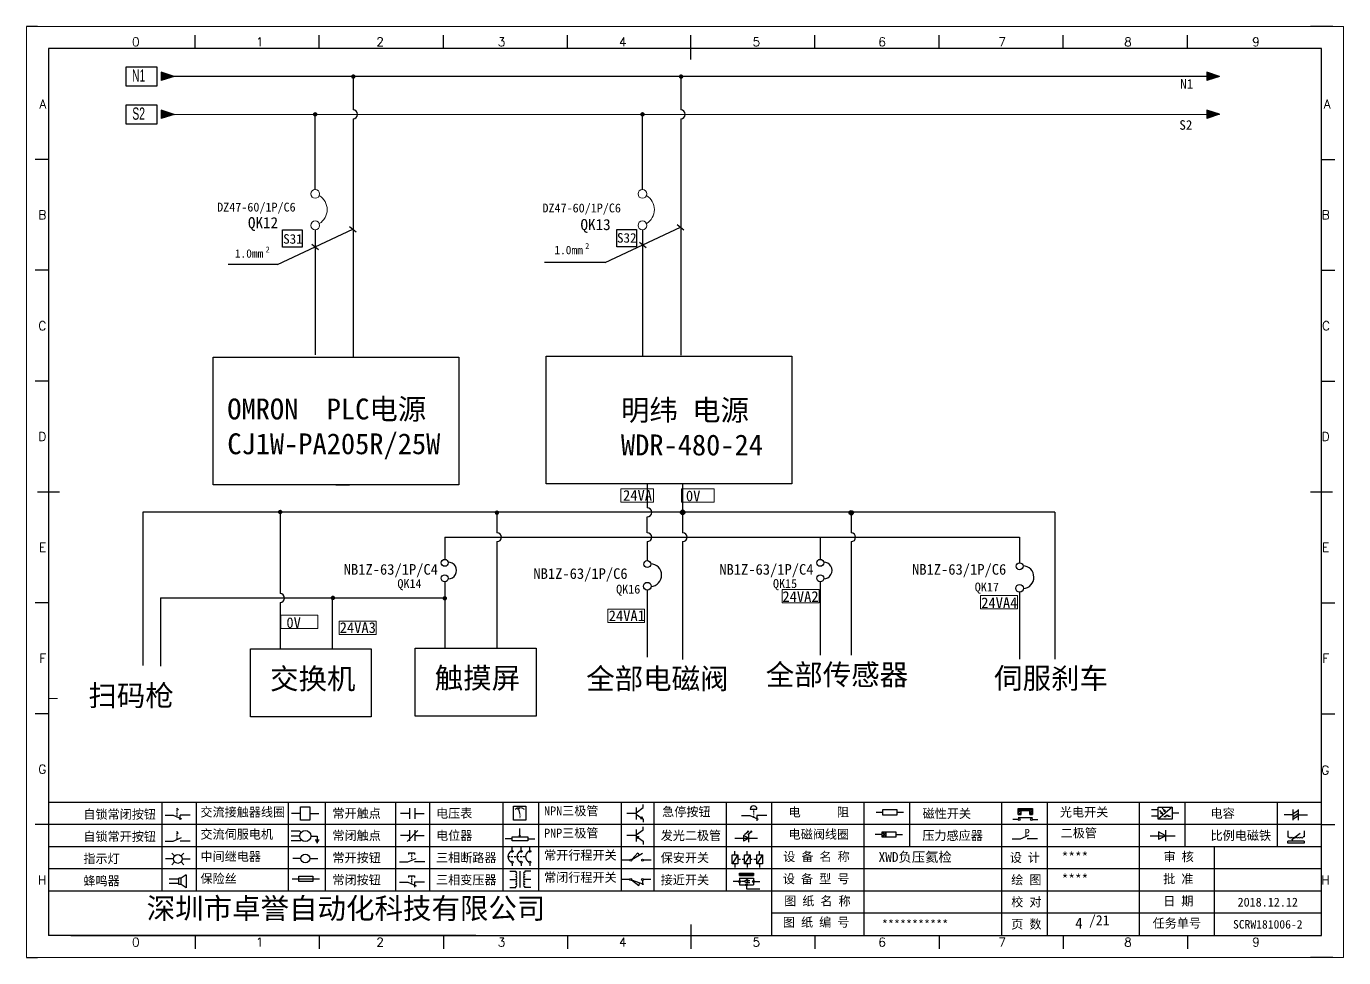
# Model space of a CAD drawing. Header units: millimetres. Extents: x -300 to 4128, y -106 to 2458.
# Drawn here: x 1202.3 to 1499.3, y 1904.7 to 2114.7 of the extents above; entities that cross this region are included whole.
import ezdxf
from ezdxf.enums import TextEntityAlignment as Align

# ---------------------------------------------------------------- set-up
doc = ezdxf.new("R2010")
doc.units = ezdxf.units.MM
for name, color, linetype in [('AE_BOR', 1, 'Continuous'), ('MISC', 2, 'Continuous'), ('主图', 7, 'Continuous')]:
    doc.layers.add(name, color=color, linetype=linetype)
doc.styles.get("Standard").update_dxf_attribs({"font": ''})
doc.styles.add('WD', font='romans.shx', dxfattribs={"width": 0.8, "bigfont": 'gbcbig.shx'})
doc.styles.add('样式 0', font='')
doc.styles.add('样式 8', font='arial.ttf', dxfattribs={"width": 0.6, "height": 2.5})
doc.styles.add('汉字', font='')
doc.styles.get('Standard').set_extended_font_data('SimSun')
doc.styles.get('样式 0').set_extended_font_data('KaiTi_GB2312')
doc.styles.get('汉字').set_extended_font_data('新宋体')

# ---------------------------------------------------------------- blocks, each defined once
blk = doc.blocks.new('磁性开关')
at = {"linetype": 'ByBlock'}
h = blk.add_hatch(dxfattribs=at)
h.set_pattern_fill('ANSI31', color=256, scale=0.1, style=0)
h.paths.add_polyline_path([(-1910.88, -776.69), (-1910.88, -775.29), (-1907.69, -775.29), (-1907.69, -776.69), (-1908.31, -776.69), (-1908.31, -775.79), (-1910.25, -775.79), (-1910.25, -776.69)])
for p, q in [((-1910.91, -777.81), (-1912.09, -777.81)), ((-1910.88, -776.69), (-1910.88, -775.29)), ((-1910.88, -775.29), (-1907.69, -775.29)), ((-1910.88, -776.69), (-1910.25, -776.69)), ((-1910.88, -777.39), (-1907.69, -777.39)), ((-1910.25, -776.69), (-1910.25, -775.79)), ((-1910.25, -775.79), (-1908.31, -775.79)), ((-1908.31, -776.69), (-1908.31, -775.79)), ((-1908.31, -776.69), (-1907.69, -776.69)), ((-1907.69, -775.29), (-1907.69, -776.69)), ((-1907.66, -777.81), (-1906.48, -777.81))]:
    blk.add_line(p, q, dxfattribs=at)
for centre in [(-1910.68, -777.81), (-1907.88, -777.81)]:
    blk.add_circle(centre, 0.225, dxfattribs=at)
blk = doc.blocks.new('*U4')
at = {"linetype": 'ByBlock'}
for p, q in [((-1909.23, -780.45), (-1909.23, -780.67)), ((-1909.23, -780.45), (-1908.92, -780.84)), ((-1909.23, -780.84), (-1909.23, -781.05)), ((-1911.92, -782.07), (-1910.06, -782.07)), ((-1910.06, -782.07), (-1908.18, -782.88)), ((-1909.23, -781.23), (-1909.23, -781.44)), ((-1909.23, -781.61), (-1909.23, -781.83)), ((-1909.23, -782), (-1909.23, -782.21)), ((-1909.23, -782.38), (-1909.23, -782.43)), ((-1908.52, -783.07), (-1908.52, -782.07)), ((-1906.25, -782.07), (-1908.52, -782.07))]:
    blk.add_line(p, q, dxfattribs=at)
blk = doc.blocks.new('*U6')
at = {"linetype": 'ByBlock'}
for p, q in [((-1911.92, -792.89), (-1910.06, -792.89)), ((-1910.06, -792.89), (-1908.18, -792.08)), ((-1908.88, -791.17), (-1909.23, -790.71)), ((-1909.23, -790.71), (-1909.23, -790.92)), ((-1909.23, -791.09), (-1909.23, -791.31)), ((-1909.23, -791.48), (-1909.23, -791.69)), ((-1909.23, -791.86), (-1909.23, -792.08)), ((-1909.23, -792.25), (-1909.23, -792.47)), ((-1906.25, -792.89), (-1908.52, -792.89))]:
    blk.add_line(p, q, dxfattribs=at)
blk = doc.blocks.new('蜂鸣器')
at = {"linetype": 'ByBlock'}
for p, q in [((-1907.17, -795.53), (-1908.25, -796.26)), ((-1907.17, -795.53), (-1907.17, -798.41)), ((-1908.8, -796.48), (-1911.01, -796.48)), ((-1908.8, -797.46), (-1911.01, -797.46)), ((-1908.25, -796.26), (-1908.8, -796.26)), ((-1908.8, -797.68), (-1908.8, -796.26)), ((-1908.25, -797.68), (-1908.8, -797.68)), ((-1908.25, -797.68), (-1908.25, -796.26)), ((-1907.17, -798.41), (-1908.25, -797.68))]:
    blk.add_line(p, q, dxfattribs=at)
blk = doc.blocks.new('指示灯')
at = {"linetype": 'ByBlock'}
for p, q in [((-1854.25, -776.92), (-1856.06, -776.92)), ((-1854.62, -775.59), (-1853.97, -776.23)), ((-1854.62, -778.25), (-1853.97, -777.61)), ((-1851.9, -775.59), (-1852.54, -776.23)), ((-1851.9, -778.25), (-1852.54, -777.61)), ((-1852.26, -776.92), (-1850.45, -776.92))]:
    blk.add_line(p, q, dxfattribs=at)
blk.add_circle((-1853.26, -776.92), 0.992, dxfattribs=at)
blk = doc.blocks.new('光电开关')
at = {"linetype": 'ByBlock'}
h = blk.add_hatch(dxfattribs=at)
h.set_pattern_fill('ANSI31', color=256, scale=0.01, style=0)
h.set_pattern_definition([(45, (0.172267, 0), (-0.0224506403, 0.0224506403), [])])
h.paths.add_polyline_path([(-1882.44, -776.34), (-1882.5, -775.91), (-1882.68, -776.07)])
h.paths.add_polyline_path([(-1882.86, -776.23), (-1882.44, -776.34), (-1882.68, -776.07)])
h.paths.add_polyline_path([(-1883.05, -776.88), (-1883.11, -776.45), (-1883.29, -776.61)])
h.paths.add_polyline_path([(-1883.47, -776.77), (-1883.05, -776.88), (-1883.29, -776.61)])
for p, q in [((-1884.01, -775.96), (-1885.56, -775.96)), ((-1884.01, -777.39), (-1885.56, -777.39)), ((-1880.91, -775.3), (-1884.01, -778.05)), ((-1883.75, -776.09), (-1883.05, -776.88)), ((-1883.11, -776.45), (-1883.47, -776.77)), ((-1883.05, -776.88), (-1883.47, -776.77)), ((-1883.14, -775.55), (-1882.44, -776.34)), ((-1883.05, -776.88), (-1883.11, -776.45)), ((-1882.5, -775.91), (-1882.86, -776.23)), ((-1882.44, -776.34), (-1882.86, -776.23)), ((-1882.78, -777.47), (-1882.23, -777.47)), ((-1882.44, -776.34), (-1882.5, -775.91)), ((-1882.23, -777.47), (-1882.23, -777.14)), ((-1882.23, -777.14), (-1881.78, -777.14)), ((-1881.78, -777.47), (-1881.78, -777.14)), ((-1881.23, -777.47), (-1881.78, -777.47)), ((-1879.37, -776.67), (-1880.91, -776.67))]:
    blk.add_line(p, q, dxfattribs=at)
blk.add_lwpolyline([(-1884.01, -775.3), (-1880.91, -775.3), (-1880.91, -778.05), (-1884.01, -778.05)], close=True, dxfattribs=at)
blk = doc.blocks.new('交流接触器线圈')
at = {"linetype": 'ByBlock'}
for p, q in [((-1880.82, -781.77), (-1882.87, -781.77)), ((-1878.72, -781.77), (-1876.67, -781.77))]:
    blk.add_line(p, q, dxfattribs=at)
blk.add_lwpolyline([(-1880.82, -780.28), (-1878.72, -780.28), (-1878.72, -783.26), (-1880.82, -783.26)], close=True, dxfattribs=at)
blk = doc.blocks.new('交流伺服电机')
at = {"linetype": 'ByBlock'}
for p, q in [((-1880.97, -785.75), (-1882.94, -785.75)), ((-1880.97, -786.85), (-1882.94, -786.85)), ((-1880.97, -785.75), (-1880.65, -786.03)), ((-1878.49, -786.85), (-1877.07, -786.85)), ((-1877.07, -786.85), (-1877.07, -787.72)), ((-1880.97, -787.94), (-1882.94, -787.94)), ((-1880.97, -787.94), (-1880.65, -787.67)), ((-1877.54, -787.72), (-1876.59, -787.72)), ((-1877.38, -788.01), (-1876.75, -788.01)), ((-1877.23, -788.29), (-1876.9, -788.29))]:
    blk.add_line(p, q, dxfattribs=at)
blk.add_circle((-1879.73, -786.85), 1.24, dxfattribs=at)
blk = doc.blocks.new('中间继电器')
at = {"linetype": 'ByBlock'}
for p, q in [((-1880.72, -791.92), (-1882.54, -791.92)), ((-1878.74, -791.92), (-1876.92, -791.92))]:
    blk.add_line(p, q, dxfattribs=at)
blk.add_circle((-1879.73, -791.92), 0.992, dxfattribs=at)
blk = doc.blocks.new('保险丝')
at = {"linetype": 'ByBlock'}
blk.add_line((-1882.72, -796.49), (-1876.55, -796.49), dxfattribs=at)
blk.add_lwpolyline([(-1881.2, -795.86), (-1878.06, -795.86), (-1878.06, -797.12), (-1881.2, -797.12)], close=True, dxfattribs=at)
blk = doc.blocks.new('常开按钮')
at = {"linetype": 'ByBlock'}
for p, q in [((-1910.06, -787.73), (-1908.18, -786.93)), ((-1909.9, -785.68), (-1908.56, -785.68)), ((-1909.9, -785.68), (-1909.9, -786.07)), ((-1909.23, -785.68), (-1909.23, -785.89)), ((-1909.23, -786.06), (-1909.23, -786.28)), ((-1909.23, -786.45), (-1909.23, -786.67)), ((-1909.23, -786.84), (-1909.23, -787.05)), ((-1908.56, -785.68), (-1908.56, -786.07)), ((-1911.92, -787.73), (-1910.06, -787.73)), ((-1909.23, -787.22), (-1909.23, -787.38)), ((-1906.25, -787.73), (-1908.52, -787.73))]:
    blk.add_line(p, q, dxfattribs=at)
blk = doc.blocks.new('常开触点')
at = {"linetype": 'ByBlock'}
for p, q in [((-1853.82, -782.99), (-1853.82, -780.56)), ((-1852.6, -782.99), (-1852.6, -780.56)), ((-1853.82, -781.77), (-1855.88, -781.77)), ((-1852.6, -781.77), (-1850.55, -781.77))]:
    blk.add_line(p, q, dxfattribs=at)
blk = doc.blocks.new('常闭触点')
at = {"linetype": 'ByBlock'}
for p, q in [((-1853.82, -786.77), (-1855.88, -786.77)), ((-1852.01, -785.66), (-1854.43, -788.1)), ((-1853.82, -787.99), (-1853.82, -785.56)), ((-1852.6, -787.99), (-1852.6, -785.56)), ((-1852.6, -786.77), (-1850.55, -786.77))]:
    blk.add_line(p, q, dxfattribs=at)
blk = doc.blocks.new('常闭按钮')
at = {"linetype": 'ByBlock'}
for p, q in [((-1856.13, -792.28), (-1854.28, -792.28)), ((-1854.28, -792.28), (-1852.4, -793.09)), ((-1854.11, -790.83), (-1852.77, -790.83)), ((-1854.11, -790.83), (-1854.11, -791.22)), ((-1853.44, -790.83), (-1853.44, -791.04)), ((-1853.44, -791.21), (-1853.44, -791.43)), ((-1853.44, -791.6), (-1853.44, -791.82)), ((-1853.44, -791.99), (-1853.44, -792.2)), ((-1853.44, -792.37), (-1853.44, -792.53)), ((-1852.77, -790.83), (-1852.77, -791.22)), ((-1850.47, -792.28), (-1852.73, -792.28)), ((-1852.73, -792.28), (-1852.73, -793.43))]:
    blk.add_line(p, q, dxfattribs=at)
blk = doc.blocks.new('电磁阀线圈')
at = {"linetype": 'ByBlock'}
for p, q in [((-1854.61, -795.92), (-1853.75, -797.16)), ((-1853.75, -795.92), (-1854.61, -797.16)), ((-1853.75, -795.92), (-1853.75, -797.16)), ((-1854.61, -796.54), (-1856.17, -796.54)), ((-1851.53, -796.54), (-1849.97, -796.54))]:
    blk.add_line(p, q, dxfattribs=at)
blk.add_lwpolyline([(-1854.61, -795.92), (-1851.53, -795.92), (-1851.53, -797.16), (-1854.61, -797.16)], close=True, dxfattribs=at)
blk = doc.blocks.new('电压表')
at = {"linetype": 'ByBlock'}
for p, q in [((-1814.84, -780.75), (-1814.91, -781.13)), ((-1814.6, -781.05), (-1814.91, -781.13)), ((-1814.84, -780.75), (-1814.46, -782.26)), ((-1814.84, -780.75), (-1814.6, -781.05))]:
    blk.add_line(p, q, dxfattribs=at)
blk.add_lwpolyline([(-1815.84, -780.34), (-1813.07, -780.34), (-1813.07, -783.49), (-1815.84, -783.49)], close=True, dxfattribs=at)
blk.add_arc((-1814.46, -782.26), 1.56, 46.8313, 133.1687, dxfattribs=at)
at = {"linetype": 'ByBlock', "insert": (-1814.7, -782.39), "char_height": 0.75, "width": 0.6768, "attachment_point": 1}
blk.add_mtext('V', dxfattribs=at)
blk = doc.blocks.new('电位器')
at = {"linetype": 'ByBlock'}
for p, q in [((-1814.45, -787.3), (-1814.62, -786.96)), ((-1814.62, -786.96), (-1814.27, -786.96)), ((-1814.45, -787.3), (-1814.45, -785.39)), ((-1814.45, -787.3), (-1814.27, -786.96)), ((-1816.21, -787.75), (-1817.79, -787.75)), ((-1812.68, -787.75), (-1811.1, -787.75))]:
    blk.add_line(p, q, dxfattribs=at)
blk.add_lwpolyline([(-1816.21, -787.3), (-1812.68, -787.3), (-1812.68, -788.2), (-1816.21, -788.2)], close=True, dxfattribs=at)
blk = doc.blocks.new('三相断路器')
at = {"linetype": 'ByBlock'}
for p, q in [((-1816.17, -790.33), (-1816.17, -789.7)), ((-1814.17, -790.33), (-1814.17, -789.7)), ((-1812.18, -790.33), (-1812.18, -789.7)), ((-1817.14, -791.74), (-1816.72, -791.74)), ((-1816.45, -791.74), (-1816.03, -791.74)), ((-1815.76, -791.74), (-1815.34, -791.74)), ((-1815.07, -791.74), (-1814.65, -791.74)), ((-1814.38, -791.74), (-1813.96, -791.74)), ((-1813.69, -791.74), (-1813.27, -791.74)), ((-1816.17, -793.19), (-1816.17, -793.83)), ((-1814.17, -793.19), (-1814.17, -793.83)), ((-1812.18, -793.19), (-1812.18, -793.83))]:
    blk.add_line(p, q, dxfattribs=at)
for centre in [(-1816.17, -790.55), (-1816.17, -792.98), (-1814.17, -790.55), (-1814.17, -792.98), (-1812.18, -790.55), (-1812.18, -792.98)]:
    blk.add_circle(centre, 0.219, dxfattribs=at)
for centre in [(-1815.81, -791.74), (-1813.82, -791.74), (-1811.83, -791.74)]:
    blk.add_arc(centre, 1.32, 115.5791, 244.4209, dxfattribs=at)
blk = doc.blocks.new('三相变压器')
at = {"linetype": 'ByBlock'}
for p, q in [((-1816.69, -795.03), (-1815.37, -795.03)), ((-1815.37, -795.03), (-1815.37, -795.24)), ((-1814.34, -798.7), (-1814.34, -795.04)), ((-1812, -795.03), (-1813.32, -795.03)), ((-1813.32, -795.03), (-1813.32, -795.24)), ((-1816.69, -796.87), (-1815.37, -796.87)), ((-1816.69, -798.71), (-1815.37, -798.71)), ((-1815.37, -798.71), (-1815.37, -798.5)), ((-1812, -796.87), (-1813.32, -796.87)), ((-1813.32, -798.71), (-1813.32, -798.5)), ((-1812, -798.71), (-1813.32, -798.71))]:
    blk.add_line(p, q, dxfattribs=at)
for centre, start, end in [((-1815.37, -795.51), 270, 90), ((-1815.37, -796.06), 270, 90), ((-1813.32, -795.51), 90, 270), ((-1813.32, -796.06), 90, 270), ((-1815.37, -796.6), 270, 90), ((-1815.37, -797.14), 270, 90), ((-1815.37, -797.68), 270, 90), ((-1815.37, -798.23), 270, 90), ((-1813.32, -796.6), 90, 270), ((-1813.32, -797.14), 90, 270), ((-1813.32, -797.68), 90, 270), ((-1813.32, -798.23), 90, 270)]:
    blk.add_arc(centre, 0.271, start, end, dxfattribs=at)
blk = doc.blocks.new('压力感应器')
at = {"linetype": 'ByBlock'}
for p, q in [((-1817.44, -777.73), (-1815.59, -777.73)), ((-1815.59, -777.73), (-1813.71, -776.93)), ((-1811.78, -777.73), (-1814.05, -777.73))]:
    blk.add_line(p, q, dxfattribs=at)
at = {"linetype": 'ByBlock', "insert": (-1814.65, -775.48), "char_height": 1.68, "width": 1.2242, "attachment_point": 1}
blk.add_mtext('{\\fNSimSun|b0|i0|c134|p49;P}', dxfattribs=at)
blk = doc.blocks.new('二极管')
at = {"linetype": 'ByBlock'}
for p, q in [((-1787.52, -776.77), (-1781.92, -776.77)), ((-1783.97, -776.77), (-1785.69, -775.9)), ((-1785.69, -775.9), (-1785.69, -777.65)), ((-1783.97, -776.77), (-1785.69, -777.65)), ((-1783.97, -777.99), (-1783.97, -775.56))]:
    blk.add_line(p, q, dxfattribs=at)
blk = doc.blocks.new('NPN三极管')
at = {"linetype": 'ByBlock'}
for p, q in [((-1785.73, -780.61), (-1785.73, -783.32)), ((-1785.73, -781.82), (-1784.15, -780.66)), ((-1784.15, -780.66), (-1784.15, -779.98)), ((-1785.73, -781.97), (-1787.81, -781.97)), ((-1785.73, -782.11), (-1784.15, -783.27)), ((-1784.41, -782.73), (-1784.74, -783.18)), ((-1784.15, -783.27), (-1784.74, -783.18)), ((-1784.15, -783.27), (-1784.41, -782.73)), ((-1784.15, -783.27), (-1784.15, -783.96))]:
    blk.add_line(p, q, dxfattribs=at)
blk = doc.blocks.new('PNP三极管')
at = {"linetype": 'ByBlock'}
for p, q in [((-1784.9, -786.74), (-1786.98, -786.74)), ((-1784.9, -785.38), (-1784.9, -788.09)), ((-1784.9, -786.59), (-1783.32, -785.43)), ((-1784.9, -786.88), (-1783.32, -788.04)), ((-1784.9, -786.88), (-1784.31, -786.97)), ((-1784.9, -786.88), (-1784.64, -787.42)), ((-1784.31, -786.97), (-1784.64, -787.42)), ((-1783.32, -785.43), (-1783.32, -784.75)), ((-1783.32, -788.04), (-1783.32, -788.73))]:
    blk.add_line(p, q, dxfattribs=at)
blk = doc.blocks.new('常开行程开关')
at = {"linetype": 'ByBlock'}
for p, q in [((-1786.29, -792.3), (-1788.01, -792.3)), ((-1785.89, -792.17), (-1784.52, -790.62)), ((-1785.89, -792.17), (-1783.43, -790.72)), ((-1784.52, -790.62), (-1784.19, -791.17)), ((-1781.48, -792.3), (-1783.21, -792.3))]:
    blk.add_line(p, q, dxfattribs=at)
for centre in [(-1786.07, -792.3), (-1783.42, -792.3)]:
    blk.add_circle(centre, 0.219, dxfattribs=at)
blk = doc.blocks.new('常闭行程开关')
at = {"linetype": 'ByBlock'}
for p, q in [((-1786.34, -796.62), (-1788.07, -796.62)), ((-1785.93, -796.72), (-1783.25, -797.7)), ((-1785.93, -796.72), (-1784.3, -798)), ((-1784.3, -798), (-1784.08, -797.4)), ((-1783.48, -796.84), (-1783.48, -797.85)), ((-1781.54, -796.62), (-1783.26, -796.62))]:
    blk.add_line(p, q, dxfattribs=at)
for centre in [(-1786.12, -796.62), (-1783.48, -796.62)]:
    blk.add_circle(centre, 0.219, dxfattribs=at)
blk = doc.blocks.new('电容')
at = {"linetype": 'ByBlock'}
for p, q in [((-1756.08, -782.99), (-1756.08, -780.56)), ((-1754.86, -780.79), (-1756.08, -781.55)), ((-1754.86, -782.99), (-1754.86, -780.56)), ((-1756.08, -781.77), (-1758.13, -781.77)), ((-1754.86, -781.44), (-1756.08, -782.2)), ((-1754.86, -781.99), (-1756.08, -782.75)), ((-1754.86, -781.77), (-1752.81, -781.77))]:
    blk.add_line(p, q, dxfattribs=at)
blk = doc.blocks.new('发光二极管')
at = {"linetype": 'ByBlock'}
for p, q in [((-1758.01, -786.77), (-1752.89, -786.77)), ((-1754.84, -786.77), (-1756.04, -786.16)), ((-1756.04, -786.16), (-1756.04, -787.39)), ((-1754.84, -786.77), (-1756.04, -787.39)), ((-1755.78, -785.92), (-1754.89, -785.14)), ((-1754.89, -785.14), (-1755.2, -785.22)), ((-1755.2, -785.22), (-1755.01, -785.43)), ((-1755.08, -785.92), (-1754.18, -785.14)), ((-1754.89, -785.14), (-1755.01, -785.43)), ((-1754.84, -787.63), (-1754.84, -785.92)), ((-1754.18, -785.14), (-1754.49, -785.22)), ((-1754.49, -785.22), (-1754.31, -785.43)), ((-1754.18, -785.14), (-1754.31, -785.43))]:
    blk.add_line(p, q, dxfattribs=at)
blk = doc.blocks.new('比例电磁阀')
at = {"linetype": 'ByBlock'}
for p, q in [((-1757.26, -775.38), (-1757.26, -776.71)), ((-1757.26, -776.71), (-1757.05, -776.71)), ((-1753.6, -777.73), (-1757.25, -777.73)), ((-1757.25, -778.13), (-1757.25, -777.73)), ((-1753.6, -778.13), (-1757.25, -778.13)), ((-1754.5, -775.98), (-1756.35, -777.44)), ((-1756.35, -777.44), (-1756.25, -777.25)), ((-1756.35, -777.44), (-1756.15, -777.38)), ((-1756.15, -777.38), (-1756.25, -777.25)), ((-1753.58, -776.71), (-1753.8, -776.71)), ((-1753.6, -777.73), (-1753.6, -778.13)), ((-1753.58, -775.38), (-1753.58, -776.71))]:
    blk.add_line(p, q, dxfattribs=at)
for centre in [(-1756.78, -776.71), (-1756.24, -776.71), (-1755.7, -776.71), (-1755.15, -776.71), (-1754.61, -776.71), (-1754.07, -776.71)]:
    blk.add_arc(centre, 0.271, 180, 0, dxfattribs=at)
blk = doc.blocks.new('保安开关')
at = {"linetype": 'ByBlock'}
for p, q in [((-1757.96, -790.79), (-1757.96, -789.97)), ((-1755.17, -790.79), (-1755.17, -789.97)), ((-1752.39, -790.79), (-1752.39, -789.97)), ((-1757.33, -790.79), (-1758.6, -792.81)), ((-1757.96, -792.81), (-1757.96, -793.62)), ((-1757.33, -791.8), (-1756.72, -791.8)), ((-1756.35, -791.8), (-1755.89, -791.8)), ((-1754.54, -790.79), (-1755.81, -792.81)), ((-1755.17, -792.81), (-1755.17, -793.62)), ((-1754.52, -791.8), (-1754.06, -791.8)), ((-1753.69, -791.8), (-1753.08, -791.8)), ((-1751.75, -790.79), (-1753.02, -792.81)), ((-1752.39, -792.81), (-1752.39, -793.62))]:
    blk.add_line(p, q, dxfattribs=at)
for points in [[(-1758.6, -790.79), (-1757.33, -790.79), (-1757.33, -792.81), (-1758.6, -792.81)], [(-1755.81, -790.79), (-1754.54, -790.79), (-1754.54, -792.81), (-1755.81, -792.81)], [(-1753.02, -790.79), (-1751.75, -790.79), (-1751.75, -792.81), (-1753.02, -792.81)]]:
    blk.add_lwpolyline(points, close=True, dxfattribs=at)
blk = doc.blocks.new('接近开关')
at = {"linetype": 'ByBlock'}
h = blk.add_hatch(dxfattribs=at)
h.set_pattern_fill('ANSI31', color=256, scale=0.01, style=0)
h.set_pattern_definition([(45, (-89.131516, -30.795668), (-0.0224506403, 0.0224506403), [])])
h.paths.add_polyline_path([(-1516.96, -1123.35), (-1516.96, -1122.85), (-1513.76, -1122.85), (-1513.76, -1123.35)])
for p, q in [((-1517.18, -1124.71), (-1518.36, -1124.71)), ((-1516.96, -1123.35), (-1516.96, -1122.85)), ((-1516.96, -1122.85), (-1513.76, -1122.85)), ((-1516.96, -1123.35), (-1513.76, -1123.35)), ((-1516.96, -1123.95), (-1513.76, -1123.95)), ((-1516.96, -1123.95), (-1516.96, -1125.47)), ((-1516.96, -1125.47), (-1513.76, -1125.47)), ((-1515.91, -1124.71), (-1516.45, -1124.71)), ((-1515.11, -1124.31), (-1515.91, -1124.71)), ((-1515.11, -1125.11), (-1515.91, -1124.71)), ((-1515.33, -1124.53), (-1515.17, -1124.53)), ((-1515.33, -1124.88), (-1515.17, -1124.88)), ((-1515.25, -1124.45), (-1515.25, -1124.61)), ((-1515.11, -1124.31), (-1515.11, -1125.11)), ((-1515.11, -1124.48), (-1514.58, -1124.48)), ((-1515.11, -1124.94), (-1514.58, -1124.94)), ((-1513.76, -1122.85), (-1513.76, -1123.35)), ((-1513.76, -1123.95), (-1513.76, -1125.47)), ((-1513.54, -1124.71), (-1512.36, -1124.71)), ((-1515.36, -1125.69), (-1515.36, -1126.36)), ((-1515.36, -1126.36), (-1512.36, -1126.36))]:
    blk.add_line(p, q, dxfattribs=at)
for centre in [(-1516.96, -1124.71), (-1515.36, -1125.47), (-1513.76, -1124.71)]:
    blk.add_circle(centre, 0.225, dxfattribs=at)
blk = doc.blocks.new('电阻')
at = {"linetype": 'ByBlock'}
for p, q in [((-3.09, 0), (-1.57, 0)), ((1.57, 0), (3.09, 0))]:
    blk.add_line(p, q, dxfattribs=at)
blk.add_lwpolyline([(-1.57, 0.63), (1.57, 0.63), (1.57, -0.63), (-1.57, -0.63)], close=True, dxfattribs=at)
blk = doc.blocks.new('急停按钮')
at = {"linetype": 'ByBlock'}
for p, q in [((-1.86, 0), (0, 0)), ((0, 0), (1.88, -0.81)), ((0.06, 1.45), (1.61, 1.45)), ((0.83, 1.45), (0.83, 1.24)), ((0.83, 1.07), (0.83, 0.85)), ((0.83, 0.68), (0.83, 0.47)), ((0.83, 0.29), (0.83, 0.08)), ((3.81, 0), (1.54, 0)), ((1.54, 0), (1.54, -1.15)), ((0.83, -0.09), (0.83, -0.24))]:
    blk.add_line(p, q, dxfattribs=at)
blk.add_arc((0.83, 1.45), 0.774, 0, 180)
blk = doc.blocks.new('电控横A4')
at = {"color": 7}
for p, q in [((292, -5), (5, -5)), ((5, -5), (5, -205)), ((292, -205), (292, -5)), ((10.03, -205), (289.53, -205)), ((130.8, -205), (190.75, -205)), ((190.75, -205), (259.54, -205))]:
    blk.add_line(p, q, dxfattribs=at)
at = {"color": 7, "lineweight": 9, "ltscale": 0.1}
for p, q in [((5, -151.57), (7, -151.57)), ((101.34, -205), (130.8, -205)), ((129.44, -205), (129.44, -205)), ((129.44, -205), (129.44, -205)), ((129.44, -205), (129.44, -205)), ((129.44, -205), (129.44, -205))]:
    blk.add_line(p, q, dxfattribs=at)
at = {"color": 7, "linetype": 'ByBlock'}
for p, q in [((292, -175), (5, -175)), ((292, -180), (5, -180)), ((292, -185), (5, -185)), ((292, -190), (5, -190)), ((292, -195), (5, -195)), ((292, -200), (168.03, -200))]:
    blk.add_line(p, q, dxfattribs=at)
at = {"color": 7, "lineweight": -2}
for p, q in [((30.58, -175), (30.58, -195)), ((38.26, -175), (38.26, -195)), ((59.05, -175), (59.05, -195)), ((67.4, -175), (67.4, -195)), ((83.26, -175), (83.26, -195)), ((90.91, -175), (90.91, -195)), ((107.4, -175), (107.4, -195)), ((115.5, -175), (115.5, -195)), ((134.12, -175), (134.12, -195)), ((141.48, -175), (141.48, -195)), ((157.79, -175), (157.79, -195)), ((168.03, -175), (168.03, -204.92)), ((188.84, -175), (188.84, -185)), ((199.08, -175), (199.08, -185)), ((219.89, -175), (219.89, -185)), ((230.12, -175), (230.12, -185)), ((250.93, -175), (250.93, -185)), ((261.17, -175), (261.17, -185)), ((281.98, -175), (281.98, -185)), ((188.84, -185), (188.84, -204.92)), ((219.89, -185), (219.89, -205)), ((230.12, -185), (230.12, -205)), ((250.93, -185), (250.93, -205)), ((267.79, -185), (267.79, -205))]:
    blk.add_line(p, q, dxfattribs=at)
at = {"color": 7, "ltscale": 2}
for p, q in [((292, -205), (292, -183.55)), ((101.34, -205), (5, -205)), ((259.54, -205), (289.53, -205)), ((259.54, -205), (292, -205))]:
    blk.add_line(p, q, dxfattribs=at)
at = {"layer": 'AE_BOR', "color": 7, "lineweight": 30}
for p, q in [((2.53, 0), (0, 0)), ((149.78, -7.5), (149.78, -2.5)), ((294.53, 0), (289.53, 0)), ((2.5, -105), (7.5, -105)), ((289.5, -105), (294.5, -105)), ((149.78, -202.5), (149.78, -207.5)), ((149.78, -205), (149.78, -207.5)), ((0, -210), (2.53, -210)), ((294.53, -210), (289.53, -210))]:
    blk.add_line(p, q, dxfattribs=at)
at = {"layer": 'AE_BOR', "color": 7, "lineweight": 15}
for p, q in [((0, 0), (297, 0)), ((0, -210), (0, 0)), ((297, 0), (297, -210)), ((297, -210), (0, -210))]:
    blk.add_line(p, q, dxfattribs=at)
at = {"layer": 'AE_BOR', "color": 7}
for p, q in [((38.03, -5), (38.03, -2)), ((66.03, -5), (66.03, -2)), ((94.03, -5), (94.03, -2)), ((122.03, -5), (122.03, -2)), ((149.78, -5), (149.78, -2)), ((177.78, -5), (177.78, -2)), ((205.78, -5), (205.78, -2)), ((233.78, -5), (233.78, -2)), ((261.78, -5), (261.78, -2)), ((5, -30), (2, -30)), ((292, -30), (295, -30)), ((5, -55), (2, -55)), ((292, -55), (295, -55)), ((5, -80), (2, -80)), ((292, -80), (295, -80)), ((5, -130), (2, -130)), ((292, -130), (295, -130)), ((5, -155), (2, -155)), ((292, -155), (295, -155)), ((5, -180), (2, -180)), ((292, -180), (295, -180)), ((38.03, -205), (38.03, -208)), ((66.03, -205), (66.03, -208)), ((94.03, -205), (94.03, -208)), ((122.03, -205), (122.03, -208)), ((149.78, -205), (149.78, -208)), ((177.78, -205), (177.78, -208)), ((205.78, -205), (205.78, -208)), ((233.78, -205), (233.78, -208)), ((261.78, -205), (261.78, -208))]:
    blk.add_line(p, q, dxfattribs=at)
at = {"color": 7, "linetype": 'ByBlock'}
for name, p in [('*U4', (1943.19, 604.18)), ('交流接触器线圈', (1942.62, 604.27)), ('常开触点', (1940.27, 604.3)), ('电压表', (1925.71, 604.52)), ('NPN三极管', (1923.2, 604.5)), ('磁性开关', (2134.53, 598.96)), ('光电开关', (2139.22, 599.27)), ('电容', (2041.69, 603.98)), ('电位器', (1925.71, 604.52)), ('PNP三极管', (1922.37, 604.27)), ('压力感应器', (2039.72, 594.52)), ('*U6', (1943.19, 609.18)), ('交流伺服电机', (1942.62, 604.27)), ('常闭触点', (1940.27, 604.3)), ('发光二极管', (1917.72, 603.69)), ('电磁阀线圈', (2047.53, 614.3)), ('二极管', (2040.91, 594.27)), ('比例电磁阀', (2041.69, 593.98)), ('指示灯', (1887.41, 589.18)), ('中间继电器', (1942.62, 604.27)), ('常开按钮', (1996.06, 599.3)), ('三相断路器', (1925.71, 604.52)), ('常开行程开关', (1922.37, 604.27)), ('保安开关', (1917.72, 603.98)), ('蜂鸣器', (1943.19, 604.18)), ('保险丝', (1942.62, 604.27)), ('常闭按钮', (1940.27, 599.3)), ('三相变压器', (1925.71, 604.52)), ('常闭行程开关', (1922.37, 604.27)), ('接近开关', (1677.72, 931.9))]:
    blk.add_blockref(name, p, dxfattribs=at)
at = {"color": 7}
for name, p in [('急停按钮', (163.12, -177.98)), ('电阻', (194.66, -177.22))]:
    blk.add_blockref(name, p, dxfattribs=at)
at = {"color": 7, "char_height": 2, "attachment_point": 1, "style": '汉字'}
for s, insert in [('{\\fKaiTi_GB2312|b0|i0|c134|p49;自锁常闭按钮}', (12.86, -176.69)), ('{\\fKaiTi_GB2312|b0|i0|c134|p49;交流接触器线圈}', (39.25, -176.19)), ('{\\fKaiTi_GB2312|b0|i0|c134|p49;常开触点}', (69.01, -176.48)), ('{\\fKaiTi_GB2312|b0|i0|c134|p49;电压表}', (92.37, -176.47)), ('{\\fKaiTi_GB2312|b0|i0|c134|p49;NPN三极管}', (116.73, -175.91)), ('{\\fKaiTi_GB2312|b0|i0|c134|p49;急停按钮}', (143.35, -176.12)), ('{\\fKaiTi_GB2312|b0|i0|c134|p49;电      阻}', (171.86, -176.19)), ('{\\fKaiTi_GB2312|b0|i0|c134|p49;磁性开关}', (202.07, -176.53)), ('{\\fKaiTi_GB2312|b0|i0|c134|p49;光电开关}', (233.02, -176.19)), ('{\\fKaiTi_GB2312|b0|i0|c134|p49;电容}', (267, -176.48)), ('{\\fKaiTi_GB2312|b0|i0|c134|p49;交流伺服电机}', (39.25, -181.19)), ('{\\fKaiTi_GB2312|b0|i0|c134|p49;电位器}', (92.37, -181.47)), ('{\\fKaiTi_GB2312|b0|i0|c134|p49;PNP三极管}', (116.73, -180.91)), ('{\\fKaiTi_GB2312|b0|i0|c134|p49;电磁阀线圈}', (171.86, -181.19)), ('{\\fKaiTi_GB2312|b0|i0|c134|p49;压力感应器}', (202.02, -181.47)), ('{\\fKaiTi_GB2312|b0|i0|c134|p49;二极管}', (233.2, -180.91)), ('{\\fKaiTi_GB2312|b0|i0|c134|p49;自锁常开按钮}', (12.86, -181.69)), ('{\\fKaiTi_GB2312|b0|i0|c134|p49;常闭触点}', (69.01, -181.48)), ('{\\fKaiTi_GB2312|b0|i0|c134|p49;发光二极管}', (143.02, -181.48)), ('{\\fKaiTi_GB2312|b0|i0|c134|p49;比例电磁铁}', (267, -181.48)), ('{\\fKaiTi_GB2312|b0|i0|c134|p49;指示灯}', (12.86, -186.69)), ('{\\fKaiTi_GB2312|b0|i0|c134|p49;中间继电器}', (39.25, -186.19)), ('{\\fKaiTi_GB2312|b0|i0|c134|p49;常开按钮}', (69.01, -186.48)), ('{\\fKaiTi_GB2312|b0|i0|c134|p49;三相断路器}', (92.37, -186.47)), ('{\\fKaiTi_GB2312|b0|i0|c134|p49;常开行程开关}', (116.73, -185.91)), ('{\\fKaiTi_GB2312|b0|i0|c134|p49;保安开关}', (143.02, -186.48)), ('{\\fKaiTi_GB2312|b0|i0|c134|p0;设 备 名 称}', (170.65, -186.24)), ('{\\fKaiTi_GB2312|b0|i0|c134|p0;设 计}', (221.72, -186.46)), ('{\\fKaiTi_GB2312|b0|i0|c134|p0;审 核}', (256.39, -186.25)), ('{\\fKaiTi_GB2312|b0|i0|c134|p49;蜂鸣器}', (12.86, -191.69)), ('{\\fKaiTi_GB2312|b0|i0|c134|p49;保险丝}', (39.25, -191.19)), ('{\\fKaiTi_GB2312|b0|i0|c134|p49;常闭按钮}', (69.01, -191.48)), ('{\\fKaiTi_GB2312|b0|i0|c134|p49;三相变压器}', (92.37, -191.47)), ('{\\fKaiTi_GB2312|b0|i0|c134|p49;常闭行程开关}', (116.73, -190.91)), ('{\\fKaiTi_GB2312|b0|i0|c134|p49;接近开关}', (143.02, -191.48)), ('{\\fKaiTi_GB2312|b0|i0|c134|p0;设 备 型 号}', (170.58, -191.24)), ('{\\fKaiTi_GB2312|b0|i0|c134|p0;绘 图}', (222.05, -191.46)), ('{\\fKaiTi_GB2312|b0|i0|c134|p0;批 准}', (256.32, -191.25)), ('{\\fKaiTi_GB2312|b0|i0|c134|p0;图 纸 名 称}', (170.86, -196.24)), ('{\\fKaiTi_GB2312|b0|i0|c134|p0;日 期}', (256.32, -196.25)), ('{\\fKaiTi_GB2312|b0|i0|c134|p0;校 对}', (222.05, -196.46)), ('{\\fKaiTi_GB2312|b0|i0|c134|p0;图 纸 编 号}', (170.57, -201.03)), ('{\\fKaiTi_GB2312|b0|i0|c134|p0;页 数}', (222.05, -201.46)), ('{\\fKaiTi_GB2312|b0|i0|c134|p0;任务单号}', (253.94, -201.25))]:
    blk.add_mtext(s, dxfattribs=dict(at, insert=insert))
at = {"color": 7}
for s, insert, char_height, width, attachment_point in [('{\\fKaiTi_GB2312|b0|i0|c134|p49;XWD负压氦检}', (192.15, -186.2), 2.2, 26.5767, 1), ('{\\fKaiTi_GB2312|b0|i0|c134|p49;****}', (233.43, -186.2), 2.2, 15.3175, 1), ('{\\fKaiTi_GB2312|b0|i0|c134|p49;****}', (233.43, -191.2), 2.2, 15.3175, 1), ('\\pxqc;{\\fKaiTi_GB2312|b0|i0|c134|p49;2018.12.12}', (279.89, -197.5), 2, 24.2172, 5), ('\\pxqc;{\\fKaiTi_GB2312|b0|i0|c134|p49;SCRW181006-2}', (279.89, -202.5), 1.92, 24.2172, 5)]:
    blk.add_mtext(s, dxfattribs=dict(at, insert=insert, char_height=char_height, width=width, attachment_point=attachment_point))
at = {"color": 7, "lineweight": -2}
for s, insert, char_height, width, attachment_point in [('深圳市卓誉自动化科技有限公司', (27.14, -196.53), 4.7064, 96.1138, 1), ('\\pxqc;{\\f宋体|b0|i0|c134|p2;\\C256;***********}', (200.36, -202.5), 2, 31.0482, 5)]:
    blk.add_mtext(s, dxfattribs=dict(at, insert=insert, char_height=char_height, width=width, attachment_point=attachment_point))
at = {"color": 7, "linetype": 'ByBlock', "lineweight": -2, "insert": (242.64, -201.84), "char_height": 4.2689, "width": 20.8102, "attachment_point": 5}
blk.add_mtext('\\pxql;  {\\H0.53119x; /21}', dxfattribs=at)
at = {"layer": 'AE_BOR', "color": 7, "style": 'WD'}
for s, p in [('0', (24.67, -4.5)), ('1', (52.6, -4.5)), ('2', (79.75, -4.5)), ('3', (107.15, -4.5)), ('4', (134.45, -4.5)), ('5', (164.59, -4.5)), ('6', (192.94, -4.5)), ('7', (220.04, -4.5)), ('8', (248.37, -4.5)), ('9', (277.23, -4.5)), ('0', (24.67, -207.5)), ('1', (52.6, -207.5)), ('2', (79.75, -207.5)), ('3', (107.15, -207.5)), ('4', (134.45, -207.5)), ('5', (164.59, -207.5)), ('6', (192.94, -207.5)), ('7', (220.04, -207.5)), ('8', (248.37, -207.5)), ('9', (277.23, -207.5))]:
    blk.add_text(s, height=2, dxfattribs=at).set_placement(p, align=Align.CENTER)
for s, p in [('A', (4.5, -17.5)), ('A', (294.03, -17.5)), ('B', (4.5, -42.5)), ('B', (293.84, -42.5)), ('C', (4.5, -67.5)), ('C', (293.93, -67.5)), ('D', (4.5, -92.5)), ('D', (293.84, -92.5)), ('E', (4.5, -117.5)), ('E', (293.74, -117.5)), ('F', (4.5, -142.5)), ('F', (293.74, -142.5)), ('F', (293.74, -142.5)), ('G', (4.5, -167.5)), ('G', (293.74, -167.72)), ('H', (4.5, -192.5)), ('H', (293.84, -192.5))]:
    blk.add_text(s, height=2, dxfattribs=at).set_placement(p, align=Align.MIDDLE_RIGHT)

msp = doc.modelspace()

# ---------------------------------------------------------------- hatches: boundary and pattern name
for points in [[(1232.68, 2104.334), (1235.599, 2103.398), (1232.68, 2102.463)], [(1468.384, 2104.338), (1471.303, 2103.402), (1468.384, 2102.467)], [(1232.68, 2095.768), (1235.599, 2094.833), (1232.68, 2093.897)], [(1468.384, 2095.772), (1471.303, 2094.837), (1468.384, 2093.901)]]:
    msp.add_hatch(color=7).paths.add_polyline_path(points)
at = {"lineweight": -2}
h = msp.add_hatch(color=7, dxfattribs=at)
edge = h.paths.add_edge_path()
edge.add_arc((1275.973, 2103.349), 0.5, 0, 360)
h = msp.add_hatch(color=7, dxfattribs=at)
edge = h.paths.add_edge_path()
edge.add_arc((1349.878, 2103.349), 0.5, 0, 360)
h = msp.add_hatch(color=7, dxfattribs=at)
edge = h.paths.add_edge_path()
edge.add_arc((1267.388, 2094.837), 0.5, 0, 360)
h = msp.add_hatch(color=7, dxfattribs=at)
edge = h.paths.add_edge_path()
edge.add_arc((1341.171, 2094.838), 0.5, 0, 360)
h = msp.add_hatch(color=7, dxfattribs=at)
edge = h.paths.add_edge_path()
edge.add_arc((1259.495, 2005.171), 0.5, 0, 360)
h = msp.add_hatch(color=7, dxfattribs=at)
edge = h.paths.add_edge_path()
edge.add_arc((1308.366, 2005.016), 0.5, 0, 360)
for points in [[(1350.734, 2005.101, 1), (1349.734, 2005.101, 1)], [(1388.738, 2004.999, 1), (1387.738, 2004.999, 1)]]:
    msp.add_hatch(color=7, dxfattribs=at).paths.add_polyline_path(points)
h = msp.add_hatch(color=7, dxfattribs=at)
edge = h.paths.add_edge_path()
edge.add_arc((1271.368, 1985.797), 0.5, 0, 360)
h = msp.add_hatch(color=7, dxfattribs=at)
edge = h.paths.add_edge_path()
edge.add_arc((1296.601, 1985.71), 0.5, 0, 360)

# ---------------------------------------------------------------- linework, layer by layer
at = {"color": 7}
for p, q in [((1235.599, 2103.398), (1232.68, 2104.334)), ((1232.68, 2104.334), (1232.68, 2102.463)), ((1235.599, 2103.398), (1232.68, 2102.463)), ((1256.83, 2103.39), (1235.599, 2103.398)), ((1471.303, 2103.402), (1256.807, 2103.399)), ((1471.303, 2103.402), (1468.384, 2104.338)), ((1468.384, 2104.338), (1468.384, 2102.467)), ((1471.303, 2103.402), (1468.384, 2102.467)), ((1235.599, 2094.833), (1232.68, 2095.768)), ((1232.68, 2095.768), (1232.68, 2093.897)), ((1235.599, 2094.833), (1232.68, 2093.897)), ((1235.599, 2094.833), (1471.303, 2094.837)), ((1341.171, 2077.902), (1341.171, 2094.834)), ((1471.303, 2094.837), (1468.384, 2095.772)), ((1468.384, 2095.772), (1468.384, 2093.901)), ((1471.303, 2094.837), (1468.384, 2093.901)), ((1267.39, 2068.793), (1267.384, 2040.616)), ((1341.171, 2068.793), (1341.171, 2040.295)), ((1434.176, 2005.111), (1228.542, 2005.111)), ((1342.254, 2000.485), (1342.254, 2004.101))]:
    msp.add_line(p, q, dxfattribs=at)
at = {"color": 7, "lineweight": -2}
for p, q in [((1275.93, 2103.399), (1275.93, 2095.833)), ((1349.835, 2103.399), (1349.835, 2095.833)), ((1267.388, 2077.902), (1267.388, 2094.833)), ((1275.93, 2093.833), (1275.93, 2040.116)), ((1349.784, 2093.835), (1349.784, 2040.494)), ((1272.072, 2011.303), (1266.698, 2011.303)), ((1272.072, 2011.303), (1275.13, 2011.303)), ((1347.153, 2011.535), (1339.173, 2011.535)), ((1342.254, 2011.535), (1342.254, 2006.101)), ((1350.234, 2011.535), (1350.234, 2000.485)), ((1228.542, 2005.111), (1228.538, 1970.549)), ((1259.451, 2005.101), (1259.451, 1986.759)), ((1308.367, 2005.101), (1308.367, 2000.485)), ((1388.238, 2005.101), (1388.238, 2000.485)), ((1434.176, 2005.111), (1434.176, 1971.95)), ((1296.581, 1999.485), (1426.197, 1999.485)), ((1296.581, 1999.485), (1296.581, 1994.481)), ((1381.252, 1999.485), (1381.252, 1994.429)), ((1426.197, 1999.485), (1426.197, 1993.717)), ((1308.367, 1998.485), (1308.367, 1974.476)), ((1342.254, 1998.485), (1342.254, 1994.193)), ((1350.234, 1998.485), (1350.234, 1971.894)), ((1388.238, 1998.485), (1388.238, 1972.849)), ((1296.581, 1989.445), (1296.581, 1974.476)), ((1342.254, 1987.558), (1342.254, 1972.425)), ((1381.252, 1989.449), (1381.252, 1972.849)), ((1426.197, 1987.241), (1426.197, 1971.95)), ((1232.514, 1985.78), (1296.581, 1985.78)), ((1232.514, 1985.78), (1232.514, 1970.368)), ((1259.451, 1984.759), (1259.451, 1974.308)), ((1271.237, 1985.78), (1271.237, 1974.308))]:
    msp.add_line(p, q, dxfattribs=at)
at = {"color": 7, "lineweight": -3}
for points in [[(1224.733, 2105.575), (1231.674, 2105.575), (1231.674, 2101.222), (1224.733, 2101.222)], [(1224.733, 2097.009), (1231.674, 2097.009), (1231.674, 2092.656), (1224.733, 2092.656)]]:
    msp.add_lwpolyline(points, close=True, dxfattribs=at)
at = {"color": 7, "ltscale": 2}
for points in [[(1260.014, 2068.801), (1264.478, 2068.801), (1264.478, 2064.915), (1260.014, 2064.915)], [(1335.358, 2068.86), (1339.821, 2068.86), (1339.821, 2064.974), (1335.358, 2064.974)]]:
    msp.add_lwpolyline(points, close=True, dxfattribs=at)
at = {"color": 7, "lineweight": -2}
for points in [[(1244.401, 2040.064), (1299.743, 2040.064), (1299.743, 2011.303), (1244.401, 2011.303)], [(1319.482, 2040.295), (1374.824, 2040.295), (1374.824, 2011.535), (1319.482, 2011.535)], [(1252.786, 1974.308), (1280.037, 1974.308), (1280.037, 1958.973), (1252.786, 1958.973)], [(1289.917, 1974.476), (1317.168, 1974.476), (1317.168, 1959.141), (1289.917, 1959.141)]]:
    msp.add_lwpolyline(points, close=True, dxfattribs=at)
at = {"color": 7, "lineweight": 0}
for points in [[(1336.307, 2010.37), (1343.674, 2010.37), (1343.674, 2007.38), (1336.307, 2007.38)], [(1349.967, 2010.37), (1357.334, 2010.37), (1357.334, 2007.38), (1349.967, 2007.38)], [(1372.684, 1987.676), (1381.006, 1987.676), (1381.006, 1984.686), (1372.684, 1984.686)], [(1417.393, 1986.305), (1425.714, 1986.305), (1425.714, 1983.314), (1417.393, 1983.314)], [(1259.656, 1981.885), (1267.977, 1981.885), (1267.977, 1978.895), (1259.656, 1978.895)], [(1333.326, 1983.274), (1341.647, 1983.274), (1341.647, 1980.284), (1333.326, 1980.284)], [(1272.78, 1980.567), (1281.102, 1980.567), (1281.102, 1977.577), (1272.78, 1977.577)]]:
    msp.add_lwpolyline(points, close=True, dxfattribs=at)
for centre in [(1267.388, 2076.902), (1341.171, 2076.902), (1267.388, 2069.793), (1341.171, 2069.793)]:
    msp.add_circle(centre, 1, dxfattribs=at)
at = {"color": 7, "lineweight": -2}
for centre, radius in [((1350.234, 2005.101), 0.5), ((1388.238, 2004.999), 0.5), ((1296.593, 1993.704), 0.778), ((1342.257, 1993.416), 0.778), ((1381.264, 1993.704), 0.778), ((1426.2, 1992.94), 0.778), ((1296.593, 1990.223), 0.778), ((1381.264, 1990.223), 0.778), ((1342.254, 1988.432), 0.874), ((1426.197, 1987.957), 0.874)]:
    msp.add_circle(centre, radius, dxfattribs=at)
for centre, radius, start, end in [((1275.93, 2094.833), 1, 270, 90), ((1349.784, 2094.835), 1, 270, 90), ((1342.254, 2005.101), 1, 270, 90), ((1308.367, 1999.485), 1, 270, 90), ((1342.254, 1999.485), 1, 270, 90), ((1350.234, 1999.485), 1, 270, 90), ((1388.238, 1999.485), 1, 270, 90), ((1297.365, 1991.983), 1.886, 269.86349, 90.36311), ((1342.909, 1990.923), 2.576, 274.81146, 87.28552), ((1382.036, 1991.983), 1.886, 269.86349, 90.36311), ((1426.852, 1990.448), 2.576, 274.81146, 87.28552), ((1259.451, 1985.759), 1, 270, 90)]:
    msp.add_arc(centre, radius, start, end, dxfattribs=at)
at = {"color": 7, "lineweight": 0}
for centre in [(1266.395, 2073.348), (1340.178, 2073.348)]:
    msp.add_arc(centre, 3.691, 301.18201, 58.81799, dxfattribs=at)
at = {"layer": '主图', "color": 7, "linetype": 'ByBlock'}
for p, q in [((1258.882, 2060.972), (1275.888, 2068.966)), ((1275.149, 2069.561), (1276.627, 2068.371)), ((1332.736, 2061.423), (1349.742, 2069.417)), ((1349.004, 2070.012), (1350.481, 2068.822)), ((1266.646, 2065.564), (1268.124, 2064.374)), ((1340.5, 2066.015), (1341.978, 2064.825)), ((1332.736, 2061.423), (1319.05, 2061.423)), ((1258.882, 2060.972), (1247.754, 2060.972))]:
    msp.add_line(p, q, dxfattribs=at)

# ---------------------------------------------------------------- block references
msp.add_blockref('电控横A4', (1202.261, 2114.677))

# ---------------------------------------------------------------- texts
at = {"color": 7}
for p in [(1249.258, 2062.513), (1321.305, 2063.292)]:
    msp.add_text('1.0mm', height=1.89, dxfattribs=at).set_placement(p)
at = {"color": 7, "style": '汉字'}
for s, p in [('QK14', (1288.646, 1989.025)), ('QK15', (1373.317, 1989.025)), ('QK16', (1337.959, 1987.767)), ('QK17', (1418.812, 1988.247))]:
    msp.add_text(s, height=2, dxfattribs=at).set_placement(p, align=Align.MIDDLE_CENTER)
msp.add_text('4', height=2.5).set_placement((1438.728, 1911.188))
at = {"color": 7, "char_height": 2.772, "width": 4.96666, "attachment_point": 1, "style": '样式 8'}
for s, insert in [('N1', (1226.097, 2104.953)), ('S2', (1226.16, 2096.39))]:
    msp.add_mtext(s, dxfattribs=dict(at, insert=insert))
at = {"color": 7, "lineweight": -2, "attachment_point": 1}
for s, insert, char_height, width in [('N1', (1462.407, 2102.775), 2.16, 6.57903), ('S2', (1462.21, 2093.515), 2.16, 6.57903), ('S31', (1260.166, 2067.822), 2.16, 6.57903), ('S32', (1335.43, 2068.059), 2.16, 6.57903), ('OMRON  PLC电源\\PCJ1W-PA205R/25W', (1247.572, 2030.747), 4.70644, 53.1264), ('明纬 电源WDR-480-24', (1336.314, 2030.489), 4.70644, 35.88585), ('{\\fSimSun|b1|i0|c134|p2;24VA}', (1336.796, 2010.115), 2.4, 4.65551), ('{\\fSimSun|b1|i0|c134|p2;0V}', (1350.968, 2009.999), 2.4, 4.65551), ('\\pxt0;{\\fSimSun|b0|i0|c134|p2;NB1Z-63/1P/C4}', (1273.833, 1993.429), 2.4, 80.08641), ('\\pxt0;{\\fSimSun|b0|i0|c134|p2;NB1Z-63/1P/C4}', (1358.505, 1993.429), 2.4, 80.08641), ('\\pxt0;NB1Z-63/1P/C6', (1401.966, 1993.435), 2.4, 80.08641), ('\\pxt0;{NB1Z-63/1P/C6}', (1316.594, 1992.478), 2.4, 80.08641), ('{\\fSimSun|b1|i0|c134|p2;24VA2}', (1372.719, 1987.3), 2.4, 4.65551), ('{\\fSimSun|b1|i0|c134|p2;24VA4}', (1417.544, 1985.897), 2.4, 4.65551), ('{\\fSimSun|b1|i0|c134|p2;0V}', (1260.893, 1981.416), 2.4, 4.65551), ('{\\fSimSun|b1|i0|c134|p2;24VA1}', (1333.559, 1982.961), 2.4, 4.65551), ('{\\fSimSun|b1|i0|c134|p2;24VA3}', (1272.908, 1980.298), 2.4, 4.65551), ('交换机', (1257.203, 1969.92), 4.7064, 20.77742), ('触摸屏', (1294.334, 1970.088), 4.7064, 20.77742), ('全部电磁阀', (1328.489, 1969.93), 4.7064, 32.93073), ('全部传感器', (1368.971, 1970.837), 4.7064, 32.93073), ('伺服刹车', (1420.445, 1970.052), 4.7064, 32.93073), ('扫码枪', (1216.251, 1966.131), 4.7064, 21.50678)]:
    msp.add_mtext(s, dxfattribs=dict(at, insert=insert, char_height=char_height, width=width))
at = {"color": 7, "char_height": 1.35, "width": 2.39904, "attachment_point": 1}
for insert in [(1256.21, 2065.037), (1328.256, 2065.816)]:
    msp.add_mtext('2', dxfattribs=dict(at, insert=insert))
at = {"layer": 'MISC', "color": 7, "width": 5.01683, "attachment_point": 1, "style": '样式 0'}
for s, insert, char_height in [('{\\fSimSun|b0|i0|c134|p2;DZ47-60/1P/C6}', (1245.285, 2074.92), 2), ('{\\fSimSun|b0|i0|c134|p2;DZ47-60/1P/C6}', (1318.624, 2074.718), 2), ('{\\fSimSun|b0|i0|c134|p2;QK12}', (1252.217, 2071.661), 2.5), ('{\\fSimSun|b0|i0|c134|p2;QK13}', (1327.194, 2071.231), 2.5)]:
    msp.add_mtext(s, dxfattribs=dict(at, insert=insert, char_height=char_height))

doc.saveas('drawing.dxf')
